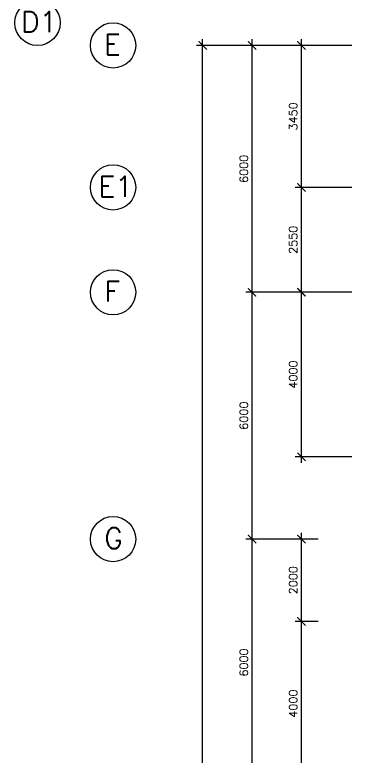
# Model space of a CAD drawing. Extents: x 2332957 to 2465864, y -1012926 to -914299.
# Drawn here: x 2336346 to 2344687, y -956037 to -937993 of the extents above; entities that cross this region are included whole.
import ezdxf

# ---------------------------------------------------------------- set-up
doc = ezdxf.new("R2010")
doc.units = 0
doc.header["$LTSCALE"] = 15
doc.header["$MEASUREMENT"] = 0
doc.header["$PDMODE"] = 34
doc.layers.get('0').update_dxf_attribs({"linetype": 'CONTINUOUS'})
doc.layers.get('DEFPOINTS').update_dxf_attribs({"linetype": 'CONTINUOUS'})
doc.layers.add('DIM', color=7, linetype='CONTINUOUS')
doc.layers.add('GRID-T', color=7, linetype='CONTINUOUS')
doc.styles.add('ROMANS', font='romans')
doc.styles.get("Standard").update_dxf_attribs({"font": 'ROMANS.SHX'})
doc.dimstyles.new('STANDARD$0', dxfattribs={"dimscale": 0, "dimtxt": 8, "dimasz": 6, "dimexe": 1, "dimexo": 1, "dimgap": 3, "dimtad": 1, "dimdec": 0, "dimlfac": -1, "dimrnd": 1, "dimzin": 0, "dimdsep": 46, "dimtxsty": 'Standard', "dimcen": 0, "dimclrd": 5, "dimclre": 250, "dimadec": 0, "dimazin": 0, "dimtfac": 1, "dimtdec": 4, "dimtofl": 0, "dimtmove": 0, "dimatfit": 3, "dimfxl": 1, "dimtolj": 1, "dimtzin": 0, "dimarcsym": 0})

# ---------------------------------------------------------------- blocks, each defined once
blk = doc.blocks.new('_ARCHTICK')
at = {"color": 0, "linetype": 'ByBlock', "const_width": 0.15}
blk.add_lwpolyline([(-0.5, -0.5), (0.5, 0.5)], dxfattribs=at)
blk = doc.blocks.new('*D220')
at = {"layer": 'DEFPOINTS', "color": 0, "transparency": 16777216}
for p in [(2340909, -938737), (2342809, -938737), (2342809, -992737)]:
    blk.add_point(p, dxfattribs=at)
at = {"layer": 'DIM', "color": 7, "lineweight": -2, "transparency": 16777216}
for p, q in [((2340909, -992887), (2340909, -938587)), ((2342659, -938737), (2340759, -938737)), ((2342659, -992737), (2340759, -992737))]:
    blk.add_line(p, q, dxfattribs=at)
at = {"layer": 'DIM', "color": 7, "lineweight": -2, "transparency": 16777216, "xscale": 200, "yscale": 200, "zscale": 200}
for p, rotation in [((2340909, -938737), 90), ((2340909, -992737), 270)]:
    blk.add_blockref('_ARCHTICK', p, dxfattribs=dict(at, rotation=rotation))
at = {"layer": 'DIM', "color": 7, "transparency": 16777216, "insert": (2340709, -965737), "char_height": 200, "attachment_point": 5, "rotation": 90, "style": 'ROMANS'}
blk.add_mtext('\\A1;54000', dxfattribs=at)
blk = doc.blocks.new('*D227')
at = {"layer": 'DEFPOINTS', "color": 0, "transparency": 16777216}
for p in [(2342109, -950737), (2343566, -950737), (2343566, -956737)]:
    blk.add_point(p, dxfattribs=at)
at = {"layer": 'DIM', "color": 7, "lineweight": -2, "transparency": 16777216}
for p, q in [((2343416, -950737), (2341959, -950737)), ((2342109, -956887), (2342109, -950587)), ((2343416, -956737), (2341959, -956737))]:
    blk.add_line(p, q, dxfattribs=at)
at = {"layer": 'DIM', "color": 7, "lineweight": -2, "transparency": 16777216, "xscale": 200, "yscale": 200, "zscale": 200}
for p, rotation in [((2342109, -950737), 90), ((2342109, -956737), 270)]:
    blk.add_blockref('_ARCHTICK', p, dxfattribs=dict(at, rotation=rotation))
at = {"layer": 'DIM', "color": 7, "transparency": 16777216, "insert": (2341909, -953737), "char_height": 200, "attachment_point": 5, "rotation": 90, "style": 'ROMANS'}
blk.add_mtext('\\A1;6000', dxfattribs=at)
blk = doc.blocks.new('*D228')
at = {"layer": 'DEFPOINTS', "color": 0, "transparency": 16777216}
for p in [(2342109, -944737), (2343566, -944737), (2343566, -950737)]:
    blk.add_point(p, dxfattribs=at)
at = {"layer": 'DIM', "color": 7, "lineweight": -2, "transparency": 16777216}
for p, q in [((2342109, -950887), (2342109, -944587)), ((2343416, -944737), (2341959, -944737)), ((2343416, -950737), (2341959, -950737))]:
    blk.add_line(p, q, dxfattribs=at)
at = {"layer": 'DIM', "color": 7, "lineweight": -2, "transparency": 16777216, "xscale": 200, "yscale": 200, "zscale": 200}
for p, rotation in [((2342109, -944737), 90), ((2342109, -950737), 270)]:
    blk.add_blockref('_ARCHTICK', p, dxfattribs=dict(at, rotation=rotation))
at = {"layer": 'DIM', "color": 7, "transparency": 16777216, "insert": (2341909, -947737), "char_height": 200, "attachment_point": 5, "rotation": 90, "style": 'ROMANS'}
blk.add_mtext('\\A1;6000', dxfattribs=at)
blk = doc.blocks.new('*D229')
at = {"layer": 'DEFPOINTS', "color": 0, "transparency": 16777216}
for p in [(2342109, -938737), (2343566, -938737), (2343566, -944737)]:
    blk.add_point(p, dxfattribs=at)
at = {"layer": 'DIM', "color": 7, "lineweight": -2, "transparency": 16777216}
for p, q in [((2342109, -944887), (2342109, -938587)), ((2343416, -938737), (2341959, -938737)), ((2343416, -944737), (2341959, -944737))]:
    blk.add_line(p, q, dxfattribs=at)
at = {"layer": 'DIM', "color": 7, "lineweight": -2, "transparency": 16777216, "xscale": 200, "yscale": 200, "zscale": 200}
for p, rotation in [((2342109, -938737), 90), ((2342109, -944737), 270)]:
    blk.add_blockref('_ARCHTICK', p, dxfattribs=dict(at, rotation=rotation))
at = {"layer": 'DIM', "color": 7, "transparency": 16777216, "insert": (2341909, -941737), "char_height": 200, "attachment_point": 5, "rotation": 90, "style": 'ROMANS'}
blk.add_mtext('\\A1;6000', dxfattribs=at)
blk = doc.blocks.new('*D231')
at = {"layer": 'DEFPOINTS', "color": 0, "transparency": 16777216}
for p in [(2343309, -942187), (2344687, -942187), (2344687, -944737)]:
    blk.add_point(p, dxfattribs=at)
at = {"layer": 'DIM', "color": 7, "lineweight": -2, "transparency": 16777216}
for p, q in [((2343309, -944887), (2343309, -942037)), ((2344537, -942187), (2343159, -942187)), ((2344537, -944737), (2343159, -944737))]:
    blk.add_line(p, q, dxfattribs=at)
at = {"layer": 'DIM', "color": 7, "lineweight": -2, "transparency": 16777216, "xscale": 200, "yscale": 200, "zscale": 200}
for p, rotation in [((2343309, -942187), 90), ((2343309, -944737), 270)]:
    blk.add_blockref('_ARCHTICK', p, dxfattribs=dict(at, rotation=rotation))
at = {"layer": 'DIM', "color": 7, "transparency": 16777216, "insert": (2343109, -943462), "char_height": 200, "attachment_point": 5, "rotation": 90, "style": 'ROMANS'}
blk.add_mtext('\\A1;2550', dxfattribs=at)
blk = doc.blocks.new('*D232')
at = {"layer": 'DEFPOINTS', "color": 0, "transparency": 16777216}
for p in [(2343309, -938737), (2344687, -938737), (2344687, -942187)]:
    blk.add_point(p, dxfattribs=at)
at = {"layer": 'DIM', "color": 7, "lineweight": -2, "transparency": 16777216}
for p, q in [((2343309, -942337), (2343309, -938587)), ((2344537, -938737), (2343159, -938737)), ((2344537, -942187), (2343159, -942187))]:
    blk.add_line(p, q, dxfattribs=at)
at = {"layer": 'DIM', "color": 7, "lineweight": -2, "transparency": 16777216, "xscale": 200, "yscale": 200, "zscale": 200}
for p, rotation in [((2343309, -938737), 90), ((2343309, -942187), 270)]:
    blk.add_blockref('_ARCHTICK', p, dxfattribs=dict(at, rotation=rotation))
at = {"layer": 'DIM', "color": 7, "transparency": 16777216, "insert": (2343109, -940462), "char_height": 200, "attachment_point": 5, "rotation": 90, "style": 'ROMANS'}
blk.add_mtext('\\A1;3450', dxfattribs=at)
blk = doc.blocks.new('*D233')
at = {"layer": 'DEFPOINTS', "color": 0, "transparency": 16777216}
for p in [(2343309, -950737), (2343865, -950737), (2343865, -952737)]:
    blk.add_point(p, dxfattribs=at)
at = {"layer": 'DIM', "color": 7, "lineweight": -2, "transparency": 16777216}
for p, q in [((2343715, -950737), (2343159, -950737)), ((2343309, -952887), (2343309, -950587)), ((2343715, -952737), (2343159, -952737))]:
    blk.add_line(p, q, dxfattribs=at)
at = {"layer": 'DIM', "color": 7, "lineweight": -2, "transparency": 16777216, "xscale": 200, "yscale": 200, "zscale": 200}
for p, rotation in [((2343309, -950737), 90), ((2343309, -952737), 270)]:
    blk.add_blockref('_ARCHTICK', p, dxfattribs=dict(at, rotation=rotation))
at = {"layer": 'DIM', "color": 7, "transparency": 16777216, "insert": (2343109, -951737), "char_height": 200, "attachment_point": 5, "rotation": 90, "style": 'ROMANS'}
blk.add_mtext('\\A1;2000', dxfattribs=at)
blk = doc.blocks.new('*D234')
at = {"layer": 'DEFPOINTS', "color": 0, "transparency": 16777216}
for p in [(2343309, -952737), (2343865, -952737), (2343865, -956737)]:
    blk.add_point(p, dxfattribs=at)
at = {"layer": 'DIM', "color": 7, "lineweight": -2, "transparency": 16777216}
for p, q in [((2343715, -952737), (2343159, -952737)), ((2343309, -956887), (2343309, -952587)), ((2343715, -956737), (2343159, -956737))]:
    blk.add_line(p, q, dxfattribs=at)
at = {"layer": 'DIM', "color": 7, "lineweight": -2, "transparency": 16777216, "xscale": 200, "yscale": 200, "zscale": 200}
for p, rotation in [((2343309, -952737), 90), ((2343309, -956737), 270)]:
    blk.add_blockref('_ARCHTICK', p, dxfattribs=dict(at, rotation=rotation))
at = {"layer": 'DIM', "color": 7, "transparency": 16777216, "insert": (2343109, -954737), "char_height": 200, "attachment_point": 5, "rotation": 90, "style": 'ROMANS'}
blk.add_mtext('\\A1;4000', dxfattribs=at)
blk = doc.blocks.new('*D259')
at = {"layer": 'DEFPOINTS', "color": 0, "transparency": 16777216}
for p in [(2343309, -944737), (2344687, -944737), (2344687, -948737)]:
    blk.add_point(p, dxfattribs=at)
at = {"layer": 'DIM', "color": 7, "lineweight": -2, "transparency": 16777216}
for p, q in [((2343309, -948887), (2343309, -944587)), ((2344537, -944737), (2343159, -944737)), ((2344537, -948737), (2343159, -948737))]:
    blk.add_line(p, q, dxfattribs=at)
at = {"layer": 'DIM', "color": 7, "lineweight": -2, "transparency": 16777216, "xscale": 200, "yscale": 200, "zscale": 200}
for p, rotation in [((2343309, -944737), 90), ((2343309, -948737), 270)]:
    blk.add_blockref('_ARCHTICK', p, dxfattribs=dict(at, rotation=rotation))
at = {"layer": 'DIM', "color": 7, "transparency": 16777216, "insert": (2343109, -946737), "char_height": 200, "attachment_point": 5, "rotation": 90, "style": 'ROMANS'}
blk.add_mtext('\\A1;4000', dxfattribs=at)

msp = doc.modelspace()

# ---------------------------------------------------------------- linework, layer by layer
at = {"layer": 'GRID-T', "color": 0}
for centre in [(2336895.7, -938187.5), (2338732.9, -938737.5), (2338732.9, -942187.5), (2338732.9, -944737.5), (2338732.9, -950737.5)]:
    msp.add_circle(centre, 550, dxfattribs=at)

# ---------------------------------------------------------------- texts
at = {"layer": 'GRID-T', "color": 0, "style": 'ROMANS'}
for s, p in [('D1', (2336495.2, -938413.3)), ('E', (2338510.4, -938963.3)), ('E1', (2338375.4, -942413.3)), ('F', (2338517.7, -944963.3)), ('G', (2338517.7, -950963.3))]:
    msp.add_text(s, height=500, dxfattribs=at).set_placement(p)

# ---------------------------------------------------------------- dimensions: what is measured, and where the dimension line sits
at = {"layer": 'DIM', "color": 0}
for p1, p2, distance, picture, middle in [((2342808.6, -992737.5), (2342808.6, -938737.5), 1899.4, '*D220', (2340709.2, -965737.5)), ((2344686.8, -942187.5), (2344686.8, -938737.5), 1377.6, '*D232', (2343109.2, -940462.5)), ((2344686.8, -944737.5), (2344686.8, -942187.5), 1377.6, '*D231', (2343109.2, -943462.5)), ((2344686.8, -948737.5), (2344686.8, -944737.5), 1377.6, '*D259', (2343109.2, -946737.5)), ((2343864.8, -952737.5), (2343864.8, -950737.5), 555.7, '*D233', (2343109.2, -951737.5)), ((2343864.8, -956737.5), (2343864.8, -952737.5), 555.7, '*D234', (2343109.2, -954737.5))]:
    dim = msp.add_aligned_dim(p1=p1, p2=p2, distance=distance, dimstyle='STANDARD$0', override={"dimscale": 100, "dimtxt": 2, "dimasz": 2, "dimexe": 1.5, "dimexo": 1.5, "dimgap": 1, "dimtxsty": 'ROMANS', "dimblk": 'ARCHTICK', "dimdle": 1.5, "dimclrd": 7, "dimclre": 7, "dimclrt": 7, "dimtdec": 0, "dimtmove": 2}, dxfattribs=at)
    dim.commit()
    dim.dimension.update_dxf_attribs({"geometry": picture, "text_midpoint": middle})
for base, p1, p2, picture, middle in [((2342109.2, -938737.5), (2343566.4, -944737.5), (2343566.4, -938737.5), '*D229', (2341909.2, -941737.5)), ((2342109.2, -944737.5), (2343566.4, -950737.5), (2343566.4, -944737.5), '*D228', (2341909.2, -947737.5)), ((2342109.2, -950737.5), (2343566.4, -956737.5), (2343566.4, -950737.5), '*D227', (2341909.2, -953737.5))]:
    dim = msp.add_linear_dim(base=base, p1=p1, p2=p2, angle=270, dimstyle='STANDARD$0', override={"dimscale": 100, "dimtxt": 2, "dimasz": 2, "dimexe": 1.5, "dimexo": 1.5, "dimgap": 1, "dimtxsty": 'ROMANS', "dimblk": 'ARCHTICK', "dimdle": 1.5, "dimclrd": 7, "dimclre": 7, "dimclrt": 7, "dimtdec": 0, "dimtmove": 2}, dxfattribs=at)
    dim.commit()
    dim.dimension.update_dxf_attribs({"geometry": picture, "text_midpoint": middle})

doc.saveas('drawing.dxf')
